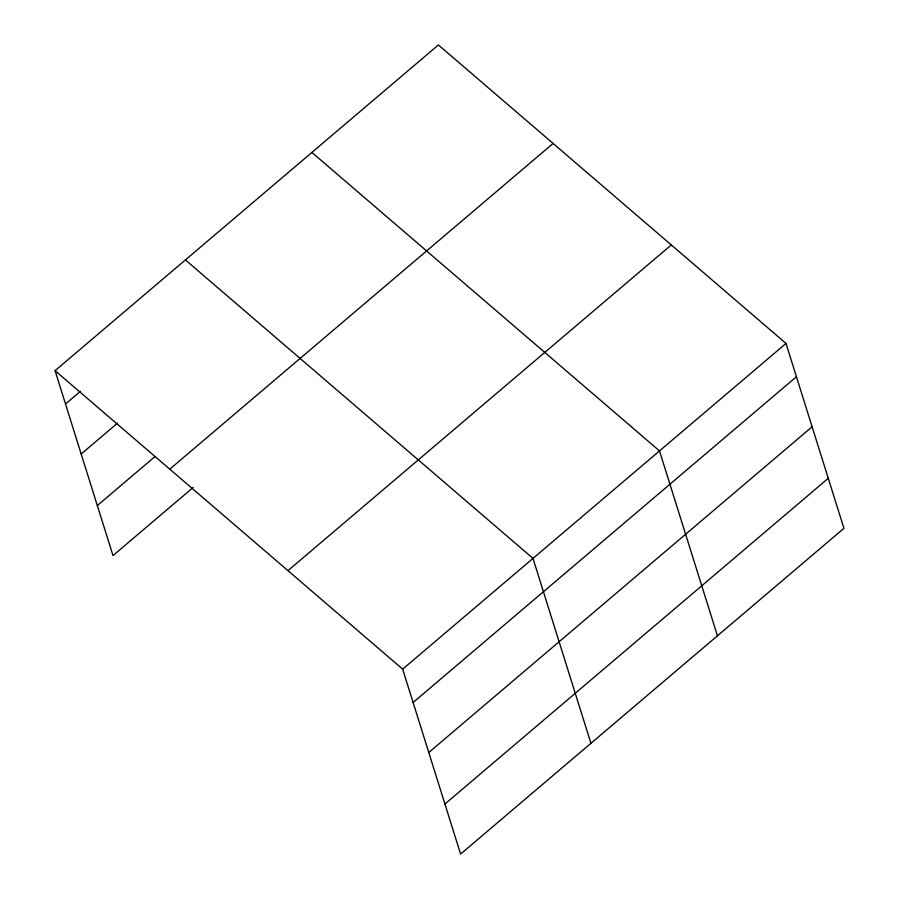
<?xml version="1.0" encoding="UTF-8"?>
<svg xmlns="http://www.w3.org/2000/svg" width="899" height="899" viewBox="0 0 899 899"><rect width="100%" height="100%" fill="white"/><g stroke="black" fill="none" stroke-linecap="round" stroke-linejoin="round"><path stroke-width="1.35" d="M55.064 370.669L438.397 44.95L785.996 343.429L843.936 528.331L460.603 854.05L402.662 669.148L55.064 370.669L113.004 555.571L193.128 487.494M65.503 403.999L80.46 391.29M81.18 454.017L117.499 423.148M97.328 505.553L155.021 456.535M169.765 469.177L553.11 143.447M287.95 570.651L671.283 244.933M402.662 669.148L785.996 343.429M413.102 702.479L796.435 376.748M428.778 752.497L812.112 426.767M444.926 804.032L828.26 478.302M311.897 152.437L659.495 450.916L717.436 635.818M185.396 259.923L532.995 558.403L590.935 743.304"/></g></svg>
